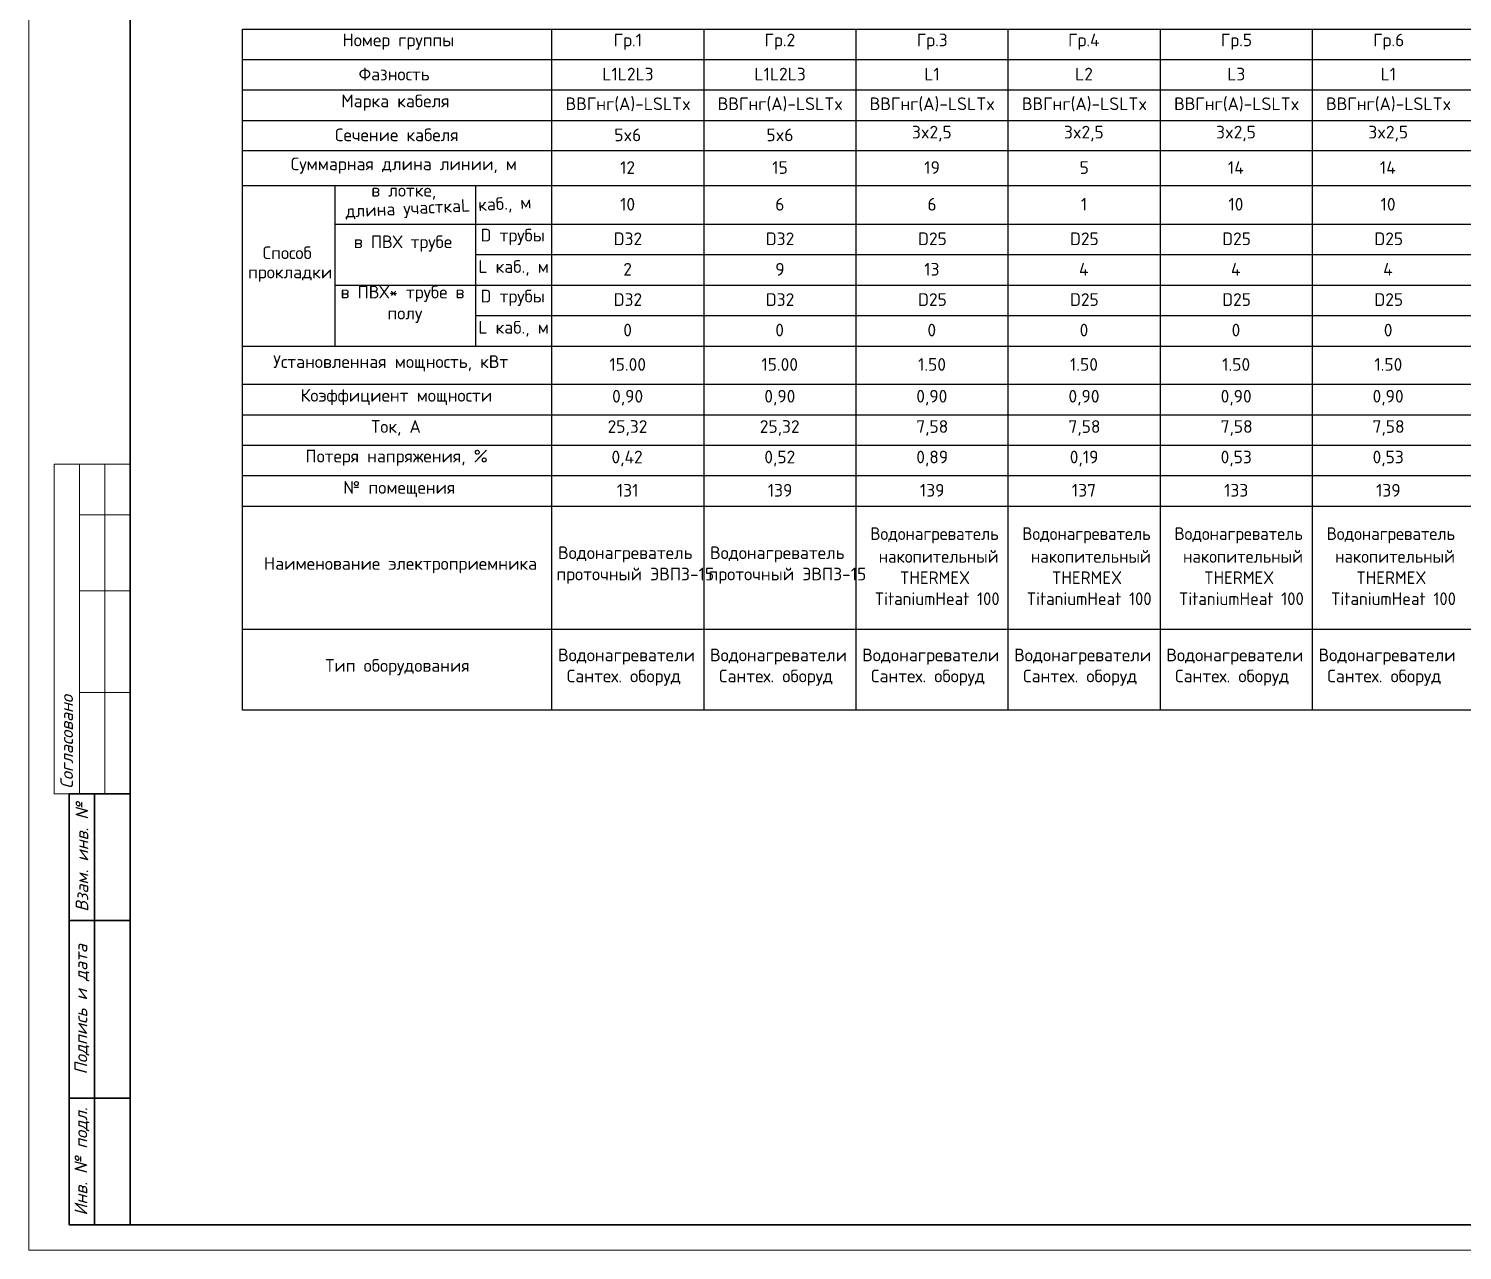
# Model space of a CAD drawing. Header units: millimetres. Extents: x -32 to 417638015, y -35 to 175284279.
# Drawn here: x 702783 to 731059, y 20248 to 44333 of the extents above; entities that cross this region are included whole.
import ezdxf
from ezdxf.enums import TextEntityAlignment as Align

# ---------------------------------------------------------------- set-up
doc = ezdxf.new("R2010")
doc.units = ezdxf.units.MM
for name, color, linetype in [('PDF _0', 7, 'Continuous'), ('PDF _Текст', 7, 'Continuous'), ('RAMKA', 7, 'Continuous')]:
    doc.layers.add(name, color=color, linetype=linetype)
doc.styles.add('PDF GOST Common', font='GOST_Common.ttf')
doc.styles.add('PDF ISOCPEUR', font='isocpeur.ttf')
doc.styles.add('RAMKA', font='isocpeur.ttf', dxfattribs={"oblique": 15, "height": 5})
doc.styles.get("Standard").update_dxf_attribs({"font": 'arial.ttf'})

# ---------------------------------------------------------------- blocks, each defined once
blk = doc.blocks.new('*U1112')
at = {"lineweight": 20, "transparency": 33554687}
for p, q in [((5, 155), (20, 155)), ((5, 90), (5, 155)), ((10, 90), (10, 155)), ((15, 90), (15, 155)), ((10, 145), (20, 145)), ((10, 130), (20, 130)), ((10, 110), (20, 110)), ((5, 90), (8, 90))]:
    blk.add_line(p, q, dxfattribs=at)
at = {"lineweight": 30, "transparency": 33554687}
for p, q in [((8, 90), (20, 90)), ((8, 5), (8, 90)), ((13, 5), (13, 90)), ((8, 65), (20, 65)), ((8, 30), (20, 30)), ((8, 5), (20, 5))]:
    blk.add_line(p, q, dxfattribs=at)
at = {"lineweight": 5, "transparency": 33554687}
blk.add_lwpolyline([(0, 0), (0, 420), (594, 420), (594, 0)], close=True, dxfattribs=at)
at = {"lineweight": 30, "transparency": 33554687}
blk.add_lwpolyline([(20, 5), (20, 415), (589, 415), (589, 5)], close=True, dxfattribs=at)
at = {"transparency": 33554687, "char_height": 2.5, "rotation": 90, "style": 'RAMKA'}
for s, insert, width, attachment_point in [('Согласовано', (7.5, 91), 40, 4), ('Взам. инв. №', (10.5, 77.5), 25, 5), ('Подпись и дата', (10.5, 47.5), 35, 5), ('Инв. № подл.', (10.5, 17.5), 25, 5)]:
    blk.add_mtext(s, dxfattribs=dict(at, insert=insert, width=width, attachment_point=attachment_point))
at = {"lineweight": 9, "transparency": 33554687, "oblique": 15, "width": 0.9}
blk.add_attdef('ОБЪЕКТ', text='', height=2.5, dxfattribs=at).set_placement((529, 42.5), align=Align.MIDDLE_CENTER)
at = {"transparency": 33554687, "style": 'RAMKA', "oblique": 15, "width": 0.9}
for tag, height, p in [('СТРАНИЦА', 0.00025, (589, 415)), ('ДАТА1', 2.5, (464, 32.5)), ('ДАТА2', 2.5, (464, 27.5)), ('СТАДИЯ', 2.5, (546.5, 25)), ('ЛИСТ', 2.5, (561.5, 25)), ('ЛИСТОВ', 2.5, (579, 25)), ('ДАТА3', 2.5, (464, 22.5)), ('ДАТА4', 2.5, (464, 17.5)), ('ДАТА5', 2.5, (464, 12.5)), ('ДАТА6', 2.5, (464, 7.5))]:
    blk.add_attdef(tag, text='', height=height, dxfattribs=at).set_placement(p, align=Align.MIDDLE_CENTER)
at = {"transparency": 33554687, "style": 'RAMKA', "oblique": 15, "width": 0.9, "flags": 8}
blk.add_attdef('ШИФР', text='', height=5, dxfattribs=at).set_placement((529, 55), align=Align.MIDDLE_CENTER)
at = {"transparency": 33554687, "style": 'RAMKA', "oblique": 15, "width": 0.9}
for tag, p in [('ДОЛЖНОСТЬ1', (405, 32.5)), ('ФИО1', (425, 32.5)), ('ДОЛЖНОСТЬ2', (405, 27.5)), ('ФИО2', (425, 27.5)), ('ДОЛЖНОСТЬ3', (405, 22.5)), ('ФИО3', (425, 22.5)), ('ДОЛЖНОСТЬ4', (405, 17.5)), ('ФИО4', (425, 17.5)), ('ДОЛЖНОСТЬ5', (405, 12.5)), ('ФИО5', (425, 12.5)), ('ДОЛЖНОСТЬ6', (405, 7.5)), ('ФИО6', (425, 7.5))]:
    blk.add_attdef(tag, text='', height=2.5, dxfattribs=at).set_placement(p, align=Align.MIDDLE_LEFT)
at = {"lineweight": 9, "transparency": 33554687, "oblique": 15, "width": 0.9, "flags": 128}
blk.add_attdef('НАИМЕНОВАНИЕ', text='', height=2.5, dxfattribs=at).set_placement((504, 12.5), align=Align.MIDDLE_CENTER)
at = {"lineweight": 13, "transparency": 33554687, "oblique": 15, "width": 0.9, "flags": 15}
blk.add_attdef('КОМПАНИЯ', text='', height=2.5, dxfattribs=at).set_placement((564, 12.5), align=Align.MIDDLE_CENTER)
at = {"transparency": 33554687, "style": 'RAMKA', "oblique": 15, "width": 0.9, "flags": 8}
blk.add_attdef('ФОРМАТЛИСТА', text='', height=2.5, dxfattribs=at).set_placement((560, 2.5), align=Align.MIDDLE_LEFT)

msp = doc.modelspace()

# ---------------------------------------------------------------- linework, layer by layer
at = {"layer": 'PDF _0', "lineweight": 25}
for points in [[(737095, 30900), (707000, 30900), (707000, 44324), (737095, 44324)], [(713096, 44324), (713096, 30900)], [(716098, 44324), (716098, 30900)], [(719095, 44324), (719095, 30900)], [(722097, 44324), (722097, 30900)], [(725098, 44324), (725098, 30900)], [(728096, 44324), (728096, 30900)], [(707000, 43727), (737095, 43727)], [(707000, 43126), (737095, 43126)], [(707000, 42525), (737095, 42525)], [(707000, 41928), (737095, 41928)], [(707000, 41238), (737095, 41238)], [(708821, 41238), (708821, 38075)], [(711598, 41238), (711598, 38075)], [(708821, 40476), (737095, 40476)], [(711598, 39879), (737095, 39879)], [(708821, 39278), (737095, 39278)], [(711598, 38676), (737095, 38676)], [(707000, 38075), (737095, 38075)], [(707000, 37322), (737095, 37322)], [(707000, 36721), (737095, 36721)], [(707000, 36119), (737095, 36119)], [(707000, 35522), (737095, 35522)], [(707000, 34921), (737095, 34921)], [(707000, 32491), (737095, 32491)]]:
    msp.add_lwpolyline(points, dxfattribs=at)

# ---------------------------------------------------------------- block references
at = {"layer": 'RAMKA', "transparency": 33554687, "xscale": 100, "yscale": 100, "zscale": 100}
msp.add_blockref('*U1112', (702783, 20248), dxfattribs=at)

# ---------------------------------------------------------------- texts
at = {"layer": 'PDF _Текст', "attachment_point": 4}
for s, insert, char_height, style in [('Номер группы', (708973, 44076), 250, 'PDF ISOCPEUR'), ('Гр.1', (714320, 44076), 250, 'PDF ISOCPEUR'), ('Гр.2', (717296, 44076), 250, 'PDF ISOCPEUR'), ('Гр.3', (720298, 44076), 250, 'PDF ISOCPEUR'), ('Гр.4', (723282, 44076), 250, 'PDF ISOCPEUR'), ('Гр.5', (726296, 44076), 250, 'PDF ISOCPEUR'), ('Гр.6', (729298, 44076), 250, 'PDF ISOCPEUR'), ('Фазность', (709291, 43437), 250, 'PDF ISOCPEUR'), ('L1L2L3', (714096, 43437), 250, 'PDF ISOCPEUR'), ('L1L2L3', (717097, 43437), 250, 'PDF ISOCPEUR'), ('L1', (720446, 43437), 250, 'PDF ISOCPEUR'), ('L2', (723422, 43437), 250, 'PDF ISOCPEUR'), ('L3', (726423, 43437), 250, 'PDF ISOCPEUR'), ('L1', (729446, 43437), 250, 'PDF ISOCPEUR'), ('Марка кабеля', (708948, 42874), 250, 'PDF ISOCPEUR'), ('ВВГнг(A)-LSLTx', (713372, 42840), 250, 'PDF ISOCPEUR'), ('ВВГнг(A)-LSLTx', (716373, 42840), 250, 'PDF ISOCPEUR'), ('ВВГнг(A)-LSLTx', (719370, 42840), 250, 'PDF ISOCPEUR'), ('ВВГнг(A)-LSLTx', (722372, 42840), 250, 'PDF ISOCPEUR'), ('ВВГнг(A)-LSLTx', (725374, 42840), 250, 'PDF ISOCPEUR'), ('ВВГнг(A)-LSLTx', (728371, 42840), 250, 'PDF ISOCPEUR'), ('3x2,5', (720204, 42264), 250, 'PDF ISOCPEUR'), ('3x2,5', (723202, 42264), 250, 'PDF ISOCPEUR'), ('3x2,5', (726203, 42264), 250, 'PDF ISOCPEUR'), ('3x2,5', (729205, 42264), 250, 'PDF ISOCPEUR'), ('Сечение кабеля', (708825, 42239), 250, 'PDF ISOCPEUR'), ('5x6', (714333, 42239), 250, 'PDF ISOCPEUR'), ('5x6', (717334, 42239), 250, 'PDF ISOCPEUR'), ('Суммарная длина линии, м', (707953, 41633), 250, 'PDF ISOCPEUR'), ('12', (714447, 41595), 250, 'PDF ISOCPEUR'), ('15', (717448, 41595), 250, 'PDF ISOCPEUR'), ('19', (720446, 41595), 250, 'PDF ISOCPEUR'), ('5', (723511, 41595), 250, 'PDF ISOCPEUR'), ('14', (726436, 41595), 250, 'PDF ISOCPEUR'), ('14', (729433, 41595), 250, 'PDF ISOCPEUR'), ('в лотке,', (709540, 41117), 250, 'PDF ISOCPEUR'), ('10', (714447, 40871), 250, 'PDF ISOCPEUR'), ('6', (717508, 40871), 250, 'PDF ISOCPEUR'), ('6', (720509, 40871), 250, 'PDF ISOCPEUR'), ('1', (723536, 40871), 250, 'PDF ISOCPEUR'), ('10', (726445, 40871), 250, 'PDF ISOCPEUR'), ('10', (729446, 40871), 250, 'PDF ISOCPEUR'), ('в ПВХ трубе', (709197, 40097), 250, 'PDF ISOCPEUR'), ('D трубы', (711695, 40228), 250, 'PDF ISOCPEUR'), ('D32', (714320, 40190), 250, 'PDF ISOCPEUR'), ('D32', (717321, 40190), 250, 'PDF ISOCPEUR'), ('D25', (720323, 40190), 250, 'PDF ISOCPEUR'), ('D25', (723320, 40190), 250, 'PDF ISOCPEUR'), ('D25', (726322, 40190), 250, 'PDF ISOCPEUR'), ('D25', (729323, 40190), 250, 'PDF ISOCPEUR'), ('Способ', (707398, 39915), 250, 'PDF ISOCPEUR'), ('L каб., м', (711653, 39614), 250, 'PDF ISOCPEUR'), ('2', (714510, 39589), 250, 'PDF ISOCPEUR'), ('9', (717508, 39589), 250, 'PDF ISOCPEUR'), ('13', (720446, 39589), 250, 'PDF ISOCPEUR'), ('4', (723498, 39589), 250, 'PDF ISOCPEUR'), ('4', (726495, 39589), 250, 'PDF ISOCPEUR'), ('4', (729497, 39589), 250, 'PDF ISOCPEUR'), ('прокладки', (707110, 39500), 250, 'PDF ISOCPEUR'), ('в ПВХ* трубе в', (708935, 39106), 250, 'PDF ISOCPEUR'), ('D трубы', (711695, 39026), 250, 'PDF ISOCPEUR'), ('D32', (714320, 38992), 250, 'PDF ISOCPEUR'), ('D32', (717321, 38992), 250, 'PDF ISOCPEUR'), ('D25', (720323, 38992), 250, 'PDF ISOCPEUR'), ('D25', (723320, 38992), 250, 'PDF ISOCPEUR'), ('D25', (726322, 38992), 250, 'PDF ISOCPEUR'), ('D25', (729323, 38992), 250, 'PDF ISOCPEUR'), ('полу', (709858, 38691), 250, 'PDF ISOCPEUR'), ('L каб., м', (711653, 38416), 250, 'PDF ISOCPEUR'), ('0', (714510, 38391), 250, 'PDF ISOCPEUR'), ('0', (717508, 38391), 250, 'PDF ISOCPEUR'), ('0', (720509, 38391), 250, 'PDF ISOCPEUR'), ('0', (723511, 38391), 250, 'PDF ISOCPEUR'), ('0', (726508, 38391), 250, 'PDF ISOCPEUR'), ('0', (729510, 38391), 250, 'PDF ISOCPEUR'), ('Установленная мощность, кВт', (707606, 37734), 250, 'PDF ISOCPEUR'), ('15.00', (714235, 37713), 250, 'PDF ISOCPEUR'), ('15.00', (717233, 37713), 250, 'PDF ISOCPEUR'), ('1.50', (720323, 37713), 250, 'PDF ISOCPEUR'), ('1.50', (723320, 37713), 250, 'PDF ISOCPEUR'), ('1.50', (726322, 37713), 250, 'PDF ISOCPEUR'), ('1.50', (729323, 37713), 250, 'PDF ISOCPEUR'), ('Коэффициент мощности', (708147, 37070), 250, 'PDF ISOCPEUR'), ('0,90', (714290, 37057), 250, 'PDF ISOCPEUR'), ('0,90', (717292, 37057), 250, 'PDF ISOCPEUR'), ('0,90', (720289, 37057), 250, 'PDF ISOCPEUR'), ('0,90', (723291, 37057), 250, 'PDF ISOCPEUR'), ('0,90', (726292, 37057), 250, 'PDF ISOCPEUR'), ('0,90', (729289, 37057), 250, 'PDF ISOCPEUR'), ('Ток, А', (709540, 36460), 250, 'PDF ISOCPEUR'), ('25,32', (714201, 36460), 250, 'PDF ISOCPEUR'), ('25,32', (717203, 36460), 250, 'PDF ISOCPEUR'), ('7,58', (720289, 36460), 250, 'PDF ISOCPEUR'), ('7,58', (723291, 36460), 250, 'PDF ISOCPEUR'), ('7,58', (726292, 36460), 250, 'PDF ISOCPEUR'), ('7,58', (729289, 36460), 250, 'PDF ISOCPEUR'), ('Потеря напряжения, %', (708241, 35872), 250, 'PDF ISOCPEUR'), ('0,42', (714278, 35859), 250, 'PDF ISOCPEUR'), ('0,52', (717292, 35859), 250, 'PDF ISOCPEUR'), ('0,89', (720289, 35859), 250, 'PDF ISOCPEUR'), ('0,19', (723316, 35859), 250, 'PDF ISOCPEUR'), ('0,53', (726292, 35859), 250, 'PDF ISOCPEUR'), ('0,53', (729289, 35859), 250, 'PDF ISOCPEUR'), ('№ помещения', (708986, 35254), 250, 'PDF ISOCPEUR'), ('131', (714383, 35232), 250, 'PDF ISOCPEUR'), ('139', (717360, 35232), 250, 'PDF ISOCPEUR'), ('139', (720361, 35232), 250, 'PDF ISOCPEUR'), ('137', (723358, 35232), 250, 'PDF ISOCPEUR'), ('133', (726360, 35232), 250, 'PDF ISOCPEUR'), ('139', (729357, 35232), 250, 'PDF ISOCPEUR'), ('Водонагреватель', (719383, 34343), 250, 'PDF GOST Common'), ('Водонагреватель', (722380, 34343), 250, 'PDF GOST Common'), ('Водонагреватель', (725382, 34343), 250, 'PDF GOST Common'), ('Водонагреватель', (728384, 34343), 250, 'PDF GOST Common'), ('Водонагреватель', (713223, 33967), 250, 'PDF ISOCPEUR'), ('Водонагреватель', (716221, 33967), 250, 'PDF ISOCPEUR'), ('накопительный', (719548, 33928), 250, 'PDF GOST Common'), ('накопительный', (722550, 33928), 250, 'PDF GOST Common'), ('накопительный', (725551, 33928), 250, 'PDF GOST Common'), ('накопительный', (728549, 33928), 250, 'PDF GOST Common'), ('Наименование электроприемника', (707424, 33755), 250, 'PDF ISOCPEUR'), ('проточный ЭВПЗ-15', (713190, 33547), 250, 'PDF ISOCPEUR'), ('проточный ЭВПЗ-15', (716191, 33547), 250, 'PDF ISOCPEUR'), ('THERMEX', (719967, 33509), 250, 'PDF GOST Common'), ('THERMEX', (722965, 33509), 250, 'PDF GOST Common'), ('THERMEX', (725966, 33509), 250, 'PDF GOST Common'), ('THERMEX', (728968, 33509), 250, 'PDF GOST Common'), ('TitaniumHeat 100', (719468, 33094), 250, 'PDF GOST Common'), ('TitaniumHeat 100', (722465, 33094), 250, 'PDF GOST Common'), ('TitaniumHeat 100', (725467, 33094), 250, 'PDF GOST Common'), ('TitaniumHeat 100', (728468, 33094), 250, 'PDF GOST Common'), ('Водонагреватели', (713223, 31951), 250, 'PDF ISOCPEUR'), ('Водонагреватели', (716221, 31951), 250, 'PDF ISOCPEUR'), ('Водонагреватели', (719222, 31951), 250, 'PDF ISOCPEUR'), ('Водонагреватели', (722220, 31951), 250, 'PDF ISOCPEUR'), ('Водонагреватели', (725221, 31951), 250, 'PDF ISOCPEUR'), ('Водонагреватели', (728223, 31951), 250, 'PDF ISOCPEUR'), ('Тип оборудования', (708634, 31744), 250, 'PDF ISOCPEUR'), ('Сантех. оборуд', (713397, 31537), 250, 'PDF ISOCPEUR'), ('Сантех. оборуд', (716399, 31537), 250, 'PDF ISOCPEUR'), ('Сантех. оборуд', (719396, 31537), 250, 'PDF ISOCPEUR'), ('Сантех. оборуд', (722397, 31537), 250, 'PDF ISOCPEUR'), ('Сантех. оборуд', (725395, 31537), 250, 'PDF ISOCPEUR'), ('Сантех. оборуд', (728396, 31537), 250, 'PDF ISOCPEUR'), ('Коэф спроса', (710044, 30773), 0.999, 'PDF ISOCPEUR'), ('0,40', (714595, 30773), 0.999, 'PDF ISOCPEUR'), ('6,00', (714595, 30544), 0.999, 'PDF ISOCPEUR'), ('0,15', (717597, 30773), 0.999, 'PDF ISOCPEUR'), ('2,25', (717597, 30544), 0.999, 'PDF ISOCPEUR'), ('0,50', (720594, 30773), 0.999, 'PDF ISOCPEUR'), ('0,75', (720594, 30544), 0.999, 'PDF ISOCPEUR'), ('0,20', (723595, 30773), 0.999, 'PDF ISOCPEUR'), ('0,30', (723595, 30544), 0.999, 'PDF ISOCPEUR'), ('0,20', (726597, 30773), 0.999, 'PDF ISOCPEUR'), ('0,30', (726597, 30544), 0.999, 'PDF ISOCPEUR'), ('Полная расчетная мощность', (710040, 30354), 0.999, 'PDF ISOCPEUR'), ('6,67', (714595, 30354), 0.999, 'PDF ISOCPEUR'), ('2,50', (717597, 30354), 0.999, 'PDF ISOCPEUR'), ('0,83', (720594, 30354), 0.999, 'PDF ISOCPEUR'), ('0,33', (723595, 30354), 0.999, 'PDF ISOCPEUR'), ('0,33', (726597, 30354), 0.999, 'PDF ISOCPEUR'), ('Косинус Итог', (710044, 30138), 0.999, 'PDF ISOCPEUR')]:
    msp.add_mtext(s, dxfattribs=dict(at, insert=insert, char_height=char_height, style=style))
at = {"layer": 'PDF _Текст', "insert": (709032, 40698), "char_height": 250, "attachment_point": 4, "rotation": 2.8418, "style": 'PDF ISOCPEUR'}
msp.add_mtext('длина участкаL каб., м', dxfattribs=at)

doc.saveas('drawing.dxf')
